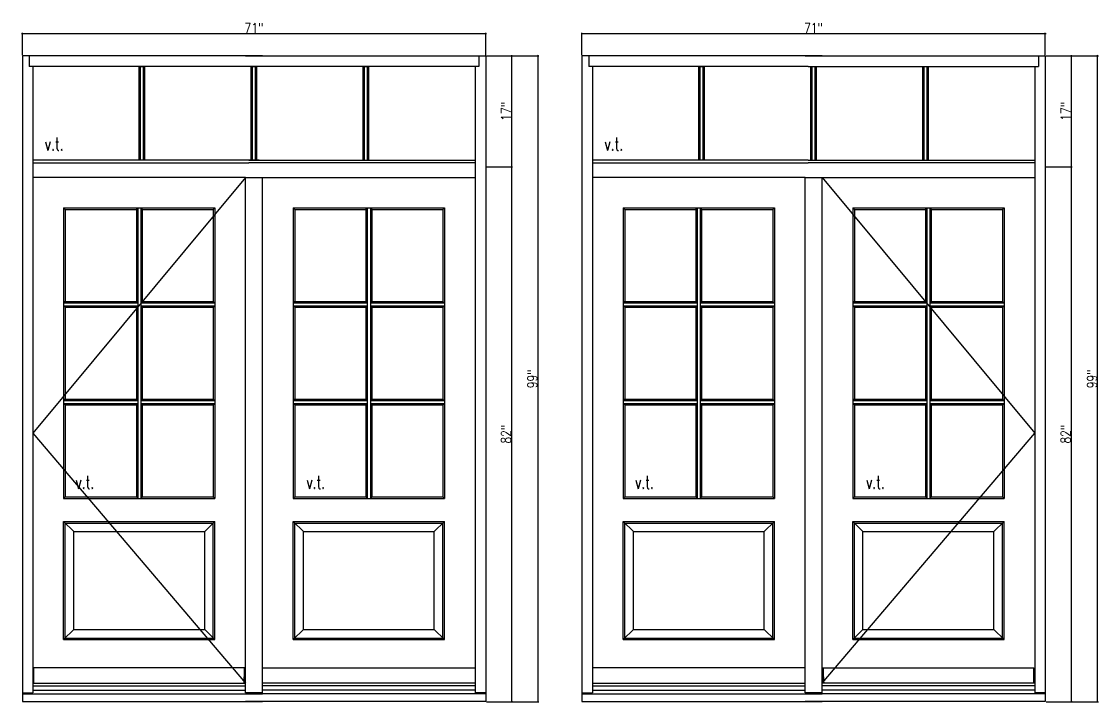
# Model space of a CAD drawing. Header units: inches. Extents: x 1985 to 11287, y 379 to 4336.
# Drawn here: x 8204.5 to 8369.5, y 3542.8 to 3647.2 of the extents above; entities that cross this region are included whole.
import ezdxf

# ---------------------------------------------------------------- set-up
doc = ezdxf.new("R2010")
doc.units = ezdxf.units.IN
doc.header["$MEASUREMENT"] = 0
doc.layers.get('0').update_dxf_attribs({"linetype": 'CONTINUOUS'})
doc.layers.get('Defpoints').update_dxf_attribs({"linetype": 'CONTINUOUS'})
for name, color, linetype in [('COTE1-1 99', 7, 'CONTINUOUS'), ('elevation 99', 7, 'CONTINUOUS'), ('opening side 99', 1, 'CONTINUOUS')]:
    doc.layers.add(name, color=color, linetype=linetype)
doc.styles.get("Standard").update_dxf_attribs({"font": 'txt.shx', "width": 0.8})
doc.dimstyles.new('Elevation', dxfattribs={"dimscale": 2, "dimtxt": 0.75, "dimasz": 0.0625, "dimexe": 0.0625, "dimexo": 0.0625, "dimgap": 0.0625, "dimtad": 1, "dimdec": 5, "dimzin": 0, "dimdsep": 46, "dimlunit": 5, "dimtxsty": 'Standard', "dimblk1": 'OBLIQUE', "dimblk2": 'OBLIQUE', "dimsah": 1, "dimcen": 2, "dimdle": 0.0625, "dimclrd": 1, "dimclre": 1, "dimadec": 1, "dimazin": 0, "dimtfac": 0.375, "dimtdec": 5, "dimtmove": 0, "dimatfit": 3, "dimldrblk": 'OBLIQUE', "dimfxl": 1, "dimfrac": 2, "dimtolj": 1, "dimtzin": 0, "dimarcsym": 0})

# ---------------------------------------------------------------- blocks, each defined once
blk = doc.blocks.new('_OBLIQUE')
at = {"color": 0, "linetype": 'ByBlock'}
blk.add_line((-0.5, -0.5), (0.5, 0.5), dxfattribs=at)
blk = doc.blocks.new('*D68')
at = {"layer": 'COTE1-1 99', "color": 1, "lineweight": -2, "transparency": 16777216}
for p, q in [((8204.64, 3642.09), (8204.64, 3645.5)), ((8275.64, 3642.09), (8275.64, 3645.5)), ((8204.52, 3645.37), (8275.77, 3645.37))]:
    blk.add_line(p, q, dxfattribs=at)
at = {"layer": 'Defpoints', "color": 0, "transparency": 16777216}
for p in [(8275.64, 3645.37), (8204.64, 3641.96), (8275.64, 3641.96)]:
    blk.add_point(p, dxfattribs=at)
at = {"layer": 'COTE1-1 99', "color": 1, "lineweight": -2, "transparency": 16777216, "xscale": 0.125, "yscale": 0.125, "zscale": 0.125, "rotation": 180}
blk.add_blockref('_OBLIQUE', (8204.64, 3645.37), dxfattribs=at)
at = {"layer": 'COTE1-1 99', "color": 1, "lineweight": -2, "transparency": 16777216, "xscale": 0.125, "yscale": 0.125, "zscale": 0.125}
blk.add_blockref('_OBLIQUE', (8275.64, 3645.37), dxfattribs=at)
at = {"layer": 'COTE1-1 99', "color": 0, "transparency": 16777216, "insert": (8240.14, 3646.25), "char_height": 1.5, "attachment_point": 5}
blk.add_mtext('\\A1;71"', dxfattribs=at)
blk = doc.blocks.new('*D69')
at = {"layer": 'COTE1-1 99', "color": 1, "lineweight": -2, "transparency": 16777216}
for p, q in [((8275.77, 3641.96), (8279.77, 3641.96)), ((8279.65, 3624.84), (8279.65, 3642.09)), ((8275.77, 3624.96), (8279.77, 3624.96))]:
    blk.add_line(p, q, dxfattribs=at)
at = {"layer": 'Defpoints', "color": 0, "transparency": 16777216}
for p in [(8275.64, 3641.96), (8279.65, 3641.96), (8275.64, 3624.96)]:
    blk.add_point(p, dxfattribs=at)
at = {"layer": 'COTE1-1 99', "color": 1, "lineweight": -2, "transparency": 16777216, "xscale": 0.125, "yscale": 0.125, "zscale": 0.125}
for p, rotation in [((8279.65, 3641.96), 90), ((8279.65, 3624.96), 270)]:
    blk.add_blockref('_OBLIQUE', p, dxfattribs=dict(at, rotation=rotation))
at = {"layer": 'COTE1-1 99', "color": 0, "transparency": 16777216, "insert": (8278.77, 3633.46), "char_height": 1.5, "attachment_point": 5, "rotation": 90}
blk.add_mtext('\\A1;17"', dxfattribs=at)
blk = doc.blocks.new('*D70')
at = {"layer": 'COTE1-1 99', "color": 1, "lineweight": -2, "transparency": 16777216}
for p, q in [((8275.77, 3624.96), (8279.77, 3624.96)), ((8279.65, 3542.84), (8279.65, 3625.09)), ((8275.77, 3542.96), (8279.77, 3542.96))]:
    blk.add_line(p, q, dxfattribs=at)
at = {"layer": 'Defpoints', "color": 0, "transparency": 16777216}
for p in [(8275.64, 3624.96), (8279.65, 3624.96), (8275.64, 3542.96)]:
    blk.add_point(p, dxfattribs=at)
at = {"layer": 'COTE1-1 99', "color": 1, "lineweight": -2, "transparency": 16777216, "xscale": 0.125, "yscale": 0.125, "zscale": 0.125}
for p, rotation in [((8279.65, 3624.96), 90), ((8279.65, 3542.96), 270)]:
    blk.add_blockref('_OBLIQUE', p, dxfattribs=dict(at, rotation=rotation))
at = {"layer": 'COTE1-1 99', "color": 0, "transparency": 16777216, "insert": (8278.77, 3583.96), "char_height": 1.5, "attachment_point": 5, "rotation": 90}
blk.add_mtext('\\A1;82"', dxfattribs=at)
blk = doc.blocks.new('*D67')
at = {"layer": 'COTE1-1 99', "color": 1, "lineweight": -2, "transparency": 16777216}
for p, q in [((8275.77, 3641.96), (8283.79, 3641.96)), ((8283.67, 3542.84), (8283.67, 3642.09)), ((8275.77, 3542.96), (8283.79, 3542.96))]:
    blk.add_line(p, q, dxfattribs=at)
at = {"layer": 'Defpoints', "color": 0, "transparency": 16777216}
for p in [(8275.64, 3641.96), (8283.67, 3641.96), (8275.64, 3542.96)]:
    blk.add_point(p, dxfattribs=at)
at = {"layer": 'COTE1-1 99', "color": 1, "lineweight": -2, "transparency": 16777216, "xscale": 0.125, "yscale": 0.125, "zscale": 0.125}
for p, rotation in [((8283.67, 3641.96), 90), ((8283.67, 3542.96), 270)]:
    blk.add_blockref('_OBLIQUE', p, dxfattribs=dict(at, rotation=rotation))
at = {"layer": 'COTE1-1 99', "color": 0, "transparency": 16777216, "insert": (8282.79, 3592.46), "char_height": 1.5, "attachment_point": 5, "rotation": 90}
blk.add_mtext('\\A1;99"', dxfattribs=at)
blk = doc.blocks.new('*D72')
at = {"layer": 'COTE1-1 99', "color": 1, "lineweight": -2, "transparency": 16777216}
for p, q in [((8290.39, 3642.09), (8290.39, 3645.5)), ((8361.39, 3642.09), (8361.39, 3645.5)), ((8290.27, 3645.37), (8361.52, 3645.37))]:
    blk.add_line(p, q, dxfattribs=at)
at = {"layer": 'Defpoints', "color": 0, "transparency": 16777216}
for p in [(8361.39, 3645.37), (8290.39, 3641.96), (8361.39, 3641.96)]:
    blk.add_point(p, dxfattribs=at)
at = {"layer": 'COTE1-1 99', "color": 1, "lineweight": -2, "transparency": 16777216, "xscale": 0.125, "yscale": 0.125, "zscale": 0.125, "rotation": 180}
blk.add_blockref('_OBLIQUE', (8290.39, 3645.37), dxfattribs=at)
at = {"layer": 'COTE1-1 99', "color": 1, "lineweight": -2, "transparency": 16777216, "xscale": 0.125, "yscale": 0.125, "zscale": 0.125}
blk.add_blockref('_OBLIQUE', (8361.39, 3645.37), dxfattribs=at)
at = {"layer": 'COTE1-1 99', "color": 0, "transparency": 16777216, "insert": (8325.89, 3646.25), "char_height": 1.5, "attachment_point": 5}
blk.add_mtext('\\A1;71"', dxfattribs=at)
blk = doc.blocks.new('*D73')
at = {"layer": 'COTE1-1 99', "color": 1, "lineweight": -2, "transparency": 16777216}
for p, q in [((8361.52, 3641.96), (8365.52, 3641.96)), ((8365.4, 3624.84), (8365.4, 3642.09)), ((8361.52, 3624.96), (8365.52, 3624.96))]:
    blk.add_line(p, q, dxfattribs=at)
at = {"layer": 'Defpoints', "color": 0, "transparency": 16777216}
for p in [(8361.39, 3641.96), (8365.4, 3641.96), (8361.39, 3624.96)]:
    blk.add_point(p, dxfattribs=at)
at = {"layer": 'COTE1-1 99', "color": 1, "lineweight": -2, "transparency": 16777216, "xscale": 0.125, "yscale": 0.125, "zscale": 0.125}
for p, rotation in [((8365.4, 3641.96), 90), ((8365.4, 3624.96), 270)]:
    blk.add_blockref('_OBLIQUE', p, dxfattribs=dict(at, rotation=rotation))
at = {"layer": 'COTE1-1 99', "color": 0, "transparency": 16777216, "insert": (8364.52, 3633.46), "char_height": 1.5, "attachment_point": 5, "rotation": 90}
blk.add_mtext('\\A1;17"', dxfattribs=at)
blk = doc.blocks.new('*D74')
at = {"layer": 'COTE1-1 99', "color": 1, "lineweight": -2, "transparency": 16777216}
for p, q in [((8361.52, 3624.96), (8365.52, 3624.96)), ((8365.4, 3542.84), (8365.4, 3625.09)), ((8361.52, 3542.96), (8365.52, 3542.96))]:
    blk.add_line(p, q, dxfattribs=at)
at = {"layer": 'Defpoints', "color": 0, "transparency": 16777216}
for p in [(8361.39, 3624.96), (8365.4, 3624.96), (8361.39, 3542.96)]:
    blk.add_point(p, dxfattribs=at)
at = {"layer": 'COTE1-1 99', "color": 1, "lineweight": -2, "transparency": 16777216, "xscale": 0.125, "yscale": 0.125, "zscale": 0.125}
for p, rotation in [((8365.4, 3624.96), 90), ((8365.4, 3542.96), 270)]:
    blk.add_blockref('_OBLIQUE', p, dxfattribs=dict(at, rotation=rotation))
at = {"layer": 'COTE1-1 99', "color": 0, "transparency": 16777216, "insert": (8364.52, 3583.96), "char_height": 1.5, "attachment_point": 5, "rotation": 90}
blk.add_mtext('\\A1;82"', dxfattribs=at)
blk = doc.blocks.new('*D71')
at = {"layer": 'COTE1-1 99', "color": 1, "lineweight": -2, "transparency": 16777216}
for p, q in [((8361.52, 3641.96), (8369.54, 3641.96)), ((8369.42, 3542.84), (8369.42, 3642.09)), ((8361.52, 3542.96), (8369.54, 3542.96))]:
    blk.add_line(p, q, dxfattribs=at)
at = {"layer": 'Defpoints', "color": 0, "transparency": 16777216}
for p in [(8361.39, 3641.96), (8369.42, 3641.96), (8361.39, 3542.96)]:
    blk.add_point(p, dxfattribs=at)
at = {"layer": 'COTE1-1 99', "color": 1, "lineweight": -2, "transparency": 16777216, "xscale": 0.125, "yscale": 0.125, "zscale": 0.125}
for p, rotation in [((8369.42, 3641.96), 90), ((8369.42, 3542.96), 270)]:
    blk.add_blockref('_OBLIQUE', p, dxfattribs=dict(at, rotation=rotation))
at = {"layer": 'COTE1-1 99', "color": 0, "transparency": 16777216, "insert": (8368.54, 3592.46), "char_height": 1.5, "attachment_point": 5, "rotation": 90}
blk.add_mtext('\\A1;99"', dxfattribs=at)

msp = doc.modelspace()

# ---------------------------------------------------------------- linework, layer by layer
at = {"layer": 'elevation 99'}
for p, q in [((8241.455126, 3641.963374), (8204.642526, 3641.963374)), ((8204.642526, 3641.963374), (8204.642526, 3542.963374)), ((8205.705026, 3641.963374), (8205.705026, 3640.338374)), ((8238.830126, 3641.963374), (8275.642726, 3641.963374)), ((8274.580226, 3641.963374), (8274.580226, 3640.338374)), ((8275.642726, 3641.963374), (8275.642726, 3542.963374)), ((8290.394623, 3641.963374), (8290.394623, 3542.963374)), ((8327.207223, 3641.963374), (8290.394623, 3641.963374)), ((8291.457123, 3641.963374), (8291.457123, 3640.338374)), ((8324.582223, 3641.963374), (8361.394823, 3641.963374)), ((8360.332323, 3641.963374), (8360.332323, 3640.338374)), ((8361.394823, 3641.963374), (8361.394823, 3542.963374)), ((8274.580226, 3640.338374), (8205.705026, 3640.338374)), ((8206.267526, 3640.338374), (8206.267526, 3625.588374)), ((8222.548776, 3625.963374), (8222.548776, 3640.338374)), ((8222.548776, 3640.338374), (8223.423776, 3640.338374)), ((8222.752976, 3625.963374), (8222.752976, 3640.338374)), ((8223.219576, 3625.963374), (8223.219576, 3640.338374)), ((8223.423776, 3625.963374), (8223.423776, 3640.338374)), ((8239.705126, 3625.963374), (8239.705126, 3640.338374)), ((8239.705126, 3640.338374), (8240.580126, 3640.338374)), ((8239.909326, 3625.963374), (8239.909326, 3640.338374)), ((8240.375926, 3625.963374), (8240.375926, 3640.338374)), ((8240.580126, 3625.963374), (8240.580126, 3640.338374)), ((8256.861476, 3625.963374), (8256.861476, 3640.338374)), ((8256.861476, 3640.338374), (8257.736476, 3640.338374)), ((8257.065676, 3625.963374), (8257.065676, 3640.338374)), ((8257.532276, 3625.963374), (8257.532276, 3640.338374)), ((8257.736476, 3625.963374), (8257.736476, 3640.338374)), ((8274.017726, 3640.338374), (8274.017726, 3625.588374)), ((8325.082223, 3640.338374), (8291.457123, 3640.338374)), ((8292.019623, 3640.338374), (8292.019623, 3625.588374)), ((8308.300873, 3625.963374), (8308.300873, 3640.338374)), ((8308.300873, 3640.338374), (8309.175873, 3640.338374)), ((8308.505073, 3625.963374), (8308.505073, 3640.338374)), ((8308.971673, 3625.963374), (8308.971673, 3640.338374)), ((8309.175873, 3625.963374), (8309.175873, 3640.338374)), ((8325.082223, 3640.338374), (8360.332323, 3640.338374)), ((8325.457223, 3625.963374), (8325.457223, 3640.338374)), ((8325.457223, 3640.338374), (8326.332223, 3640.338374)), ((8325.661423, 3625.963374), (8325.661423, 3640.338374)), ((8326.128023, 3625.963374), (8326.128023, 3640.338374)), ((8326.332223, 3625.963374), (8326.332223, 3640.338374)), ((8342.613573, 3625.963374), (8342.613573, 3640.338374)), ((8342.613573, 3640.338374), (8343.488573, 3640.338374)), ((8342.817773, 3625.963374), (8342.817773, 3640.338374)), ((8343.284373, 3625.963374), (8343.284373, 3640.338374)), ((8343.488573, 3625.963374), (8343.488573, 3640.338374)), ((8359.769823, 3640.338374), (8359.769823, 3625.588374)), ((8204.642526, 3625.963374), (8204.642526, 3542.963374)), ((8239.330126, 3625.963374), (8206.267526, 3625.963374)), ((8240.955126, 3625.963374), (8206.267526, 3625.963374)), ((8239.330126, 3625.963374), (8274.017726, 3625.963374)), ((8239.330126, 3625.963374), (8274.017726, 3625.963374)), ((8290.394623, 3625.963374), (8290.394623, 3542.963374)), ((8325.082223, 3625.963374), (8292.019623, 3625.963374)), ((8325.082223, 3625.963374), (8359.769823, 3625.963374)), ((8206.267526, 3625.588374), (8239.330126, 3625.588374)), ((8206.267526, 3625.588374), (8206.267526, 3623.338374)), ((8274.017726, 3625.588374), (8239.330126, 3625.588374)), ((8274.017726, 3625.588374), (8274.017726, 3623.338374)), ((8275.642726, 3624.963374), (8275.642726, 3542.963374)), ((8292.019623, 3625.588374), (8325.082223, 3625.588374)), ((8292.019623, 3625.588374), (8292.019623, 3623.338374)), ((8359.769823, 3625.588374), (8325.082223, 3625.588374)), ((8359.769823, 3625.588374), (8359.769823, 3623.338374)), ((8361.394823, 3624.963374), (8361.394823, 3542.963374)), ((8238.830126, 3623.338374), (8206.267526, 3623.338374)), ((8206.267526, 3623.338374), (8206.267526, 3544.2915)), ((8238.830126, 3623.338374), (8206.267526, 3623.338374)), ((8206.267526, 3623.338374), (8206.267526, 3544.2915)), ((8238.830126, 3623.338374), (8241.455126, 3623.338374)), ((8238.830126, 3544.2915), (8238.830126, 3623.338374)), ((8241.455126, 3623.338374), (8274.017726, 3623.338374)), ((8241.455126, 3623.338374), (8274.017726, 3623.338374)), ((8241.455126, 3544.2915), (8241.455126, 3623.338374)), ((8274.017726, 3623.338374), (8274.017726, 3544.2915)), ((8274.017726, 3623.338374), (8274.017726, 3544.2915)), ((8324.582223, 3623.338374), (8292.019623, 3623.338374)), ((8324.582223, 3623.338374), (8292.019623, 3623.338374)), ((8292.019623, 3623.338374), (8292.019623, 3544.2915)), ((8292.019623, 3623.338374), (8292.019623, 3544.2915)), ((8324.582223, 3623.338374), (8327.207223, 3623.338374)), ((8324.582223, 3544.2915), (8324.582223, 3623.338374)), ((8327.207223, 3623.338374), (8359.769823, 3623.338374)), ((8327.207223, 3544.2915), (8327.207223, 3623.338374)), ((8327.207223, 3623.338374), (8359.769823, 3623.338374)), ((8359.769823, 3623.338374), (8359.769823, 3544.2915)), ((8359.769823, 3623.338374), (8359.769823, 3544.2915)), ((8210.96394, 3618.668697), (8210.96394, 3574.101703)), ((8210.96394, 3618.668697), (8234.133713, 3618.668697)), ((8211.205011, 3618.400826), (8210.96394, 3618.668697)), ((8211.205011, 3618.400826), (8211.205011, 3604.297326)), ((8211.205011, 3618.400826), (8222.111326, 3618.400826)), ((8222.111326, 3618.400826), (8222.315526, 3618.668697)), ((8222.111326, 3618.400826), (8222.111326, 3604.297326)), ((8222.315526, 3618.668697), (8222.315526, 3574.101703)), ((8222.782126, 3618.668697), (8222.782126, 3574.101703)), ((8222.782126, 3618.668697), (8222.986326, 3618.400826)), ((8222.986326, 3618.400826), (8222.986326, 3604.297326)), ((8222.986326, 3618.400826), (8233.892641, 3618.400826)), ((8233.892641, 3618.400826), (8234.133713, 3618.668697)), ((8233.892641, 3618.400826), (8233.892641, 3604.297326)), ((8234.133713, 3618.668697), (8234.133713, 3574.101703)), ((8246.392611, 3618.400826), (8246.15154, 3618.668697)), ((8246.15154, 3618.668697), (8269.321313, 3618.668697)), ((8246.15154, 3618.668697), (8246.15154, 3574.101703)), ((8246.392611, 3618.400826), (8257.298926, 3618.400826)), ((8246.392611, 3618.400826), (8246.392611, 3604.297326)), ((8257.298926, 3618.400826), (8257.503126, 3618.668697)), ((8257.298926, 3618.400826), (8257.298926, 3604.297326)), ((8257.503126, 3618.668697), (8257.503126, 3574.101703)), ((8257.969726, 3618.668697), (8258.173926, 3618.400826)), ((8257.969726, 3618.668697), (8257.969726, 3574.101703)), ((8258.173926, 3618.400826), (8269.080241, 3618.400826)), ((8258.173926, 3618.400826), (8258.173926, 3604.297326)), ((8269.080241, 3618.400826), (8269.321313, 3618.668697)), ((8269.080241, 3618.400826), (8269.080241, 3604.297326)), ((8269.321313, 3618.668697), (8269.321313, 3574.101703)), ((8296.957108, 3618.400826), (8296.716037, 3618.668697)), ((8296.716037, 3618.668697), (8319.88581, 3618.668697)), ((8296.716037, 3618.668697), (8296.716037, 3574.101703)), ((8296.957108, 3618.400826), (8307.863423, 3618.400826)), ((8296.957108, 3618.400826), (8296.957108, 3604.297326)), ((8307.863423, 3618.400826), (8308.067623, 3618.668697)), ((8307.863423, 3618.400826), (8307.863423, 3604.297326)), ((8308.067623, 3618.668697), (8308.067623, 3574.101703)), ((8308.534223, 3618.668697), (8308.738423, 3618.400826)), ((8308.534223, 3618.668697), (8308.534223, 3574.101703)), ((8308.738423, 3618.400826), (8319.644738, 3618.400826)), ((8308.738423, 3618.400826), (8308.738423, 3604.297326)), ((8319.644738, 3618.400826), (8319.88581, 3618.668697)), ((8319.644738, 3618.400826), (8319.644738, 3604.297326)), ((8319.88581, 3618.668697), (8319.88581, 3574.101703)), ((8332.144708, 3618.400826), (8331.903637, 3618.668697)), ((8331.903637, 3618.668697), (8355.07341, 3618.668697)), ((8331.903637, 3618.668697), (8331.903637, 3574.101703)), ((8332.144708, 3618.400826), (8343.051023, 3618.400826)), ((8332.144708, 3618.400826), (8332.144708, 3604.297326)), ((8343.051023, 3618.400826), (8343.255223, 3618.668697)), ((8343.051023, 3618.400826), (8343.051023, 3604.297326)), ((8343.255223, 3618.668697), (8343.255223, 3574.101703)), ((8343.721823, 3618.668697), (8343.926023, 3618.400826)), ((8343.721823, 3618.668697), (8343.721823, 3574.101703)), ((8343.926023, 3618.400826), (8354.832338, 3618.400826)), ((8343.926023, 3618.400826), (8343.926023, 3604.297326)), ((8354.832338, 3618.400826), (8355.07341, 3618.668697)), ((8354.832338, 3618.400826), (8354.832338, 3604.297326)), ((8355.07341, 3618.668697), (8355.07341, 3574.101703)), ((8211.205011, 3604.297326), (8210.96394, 3604.093126)), ((8211.205011, 3604.297326), (8222.111326, 3604.297326)), ((8222.111326, 3604.297326), (8222.315526, 3604.093126)), ((8222.986326, 3604.297326), (8222.782126, 3604.093126)), ((8222.986326, 3604.297326), (8233.892641, 3604.297326)), ((8233.892641, 3604.297326), (8234.133713, 3604.093126)), ((8246.392611, 3604.297326), (8246.15154, 3604.093126)), ((8246.392611, 3604.297326), (8257.298926, 3604.297326)), ((8257.298926, 3604.297326), (8257.503126, 3604.093126)), ((8258.173926, 3604.297326), (8257.969726, 3604.093126)), ((8258.173926, 3604.297326), (8269.080241, 3604.297326)), ((8269.080241, 3604.297326), (8269.321313, 3604.093126)), ((8296.957108, 3604.297326), (8296.716037, 3604.093126)), ((8296.957108, 3604.297326), (8307.863423, 3604.297326)), ((8307.863423, 3604.297326), (8308.067623, 3604.093126)), ((8308.738423, 3604.297326), (8308.534223, 3604.093126)), ((8308.738423, 3604.297326), (8319.644738, 3604.297326)), ((8319.644738, 3604.297326), (8319.88581, 3604.093126)), ((8332.144708, 3604.297326), (8331.903637, 3604.093126)), ((8332.144708, 3604.297326), (8343.051023, 3604.297326)), ((8343.051023, 3604.297326), (8343.255223, 3604.093126)), ((8343.926023, 3604.297326), (8343.721823, 3604.093126)), ((8343.926023, 3604.297326), (8354.832338, 3604.297326)), ((8354.832338, 3604.297326), (8355.07341, 3604.093126)), ((8210.96394, 3604.093126), (8222.315526, 3604.093126)), ((8210.96394, 3603.626526), (8222.315526, 3603.626526)), ((8211.205011, 3603.422326), (8210.96394, 3603.626526)), ((8211.205011, 3603.422326), (8222.111326, 3603.422326)), ((8211.205011, 3603.422326), (8211.205011, 3589.318826)), ((8222.111326, 3603.422326), (8222.315526, 3603.626526)), ((8222.111326, 3603.422326), (8222.111326, 3589.318826)), ((8222.782126, 3604.093126), (8234.133713, 3604.093126)), ((8222.986326, 3603.422326), (8222.782126, 3603.626526)), ((8222.782126, 3603.626526), (8234.133713, 3603.626526)), ((8222.986326, 3603.422326), (8233.892641, 3603.422326)), ((8222.986326, 3603.422326), (8222.986326, 3589.318826)), ((8233.892641, 3603.422326), (8234.133713, 3603.626526)), ((8233.892641, 3603.422326), (8233.892641, 3589.318826)), ((8246.15154, 3604.093126), (8257.503126, 3604.093126)), ((8246.392611, 3603.422326), (8246.15154, 3603.626526)), ((8246.15154, 3603.626526), (8257.503126, 3603.626526)), ((8246.392611, 3603.422326), (8246.392611, 3589.318826)), ((8246.392611, 3603.422326), (8257.298926, 3603.422326)), ((8257.298926, 3603.422326), (8257.503126, 3603.626526)), ((8257.298926, 3603.422326), (8257.298926, 3589.318826)), ((8257.969726, 3604.093126), (8269.321313, 3604.093126)), ((8257.969726, 3603.626526), (8269.321313, 3603.626526)), ((8258.173926, 3603.422326), (8257.969726, 3603.626526)), ((8258.173926, 3603.422326), (8258.173926, 3589.318826)), ((8258.173926, 3603.422326), (8269.080241, 3603.422326)), ((8269.080241, 3603.422326), (8269.321313, 3603.626526)), ((8269.080241, 3603.422326), (8269.080241, 3589.318826)), ((8296.716037, 3604.093126), (8308.067623, 3604.093126)), ((8296.957108, 3603.422326), (8296.716037, 3603.626526)), ((8296.716037, 3603.626526), (8308.067623, 3603.626526)), ((8296.957108, 3603.422326), (8296.957108, 3589.318826)), ((8296.957108, 3603.422326), (8307.863423, 3603.422326)), ((8307.863423, 3603.422326), (8308.067623, 3603.626526)), ((8307.863423, 3603.422326), (8307.863423, 3589.318826)), ((8308.534223, 3604.093126), (8319.88581, 3604.093126)), ((8308.534223, 3603.626526), (8319.88581, 3603.626526)), ((8308.738423, 3603.422326), (8308.534223, 3603.626526)), ((8308.738423, 3603.422326), (8308.738423, 3589.318826)), ((8308.738423, 3603.422326), (8319.644738, 3603.422326)), ((8319.644738, 3603.422326), (8319.88581, 3603.626526)), ((8319.644738, 3603.422326), (8319.644738, 3589.318826)), ((8331.903637, 3604.093126), (8343.255223, 3604.093126)), ((8332.144708, 3603.422326), (8331.903637, 3603.626526)), ((8331.903637, 3603.626526), (8343.255223, 3603.626526)), ((8332.144708, 3603.422326), (8332.144708, 3589.318826)), ((8332.144708, 3603.422326), (8343.051023, 3603.422326)), ((8343.051023, 3603.422326), (8343.255223, 3603.626526)), ((8343.051023, 3603.422326), (8343.051023, 3589.318826)), ((8343.721823, 3604.093126), (8355.07341, 3604.093126)), ((8343.721823, 3603.626526), (8355.07341, 3603.626526)), ((8343.926023, 3603.422326), (8343.721823, 3603.626526)), ((8343.926023, 3603.422326), (8343.926023, 3589.318826)), ((8343.926023, 3603.422326), (8354.832338, 3603.422326)), ((8354.832338, 3603.422326), (8355.07341, 3603.626526)), ((8354.832338, 3603.422326), (8354.832338, 3589.318826)), ((8211.205011, 3589.318826), (8210.96394, 3589.114626)), ((8210.96394, 3589.114626), (8222.315526, 3589.114626)), ((8210.96394, 3588.652474), (8222.315526, 3588.652474)), ((8211.205011, 3589.318826), (8222.111326, 3589.318826)), ((8211.205011, 3588.448274), (8222.111326, 3588.448274)), ((8211.205011, 3588.448274), (8211.205011, 3574.342774)), ((8222.111326, 3588.448274), (8222.111326, 3574.342774)), ((8222.782126, 3589.114626), (8234.133713, 3589.114626)), ((8222.782126, 3588.652474), (8234.133713, 3588.652474)), ((8222.986326, 3589.318826), (8233.892641, 3589.318826)), ((8222.986326, 3588.448274), (8222.986326, 3574.342774)), ((8222.986326, 3588.448274), (8233.892641, 3588.448274)), ((8233.892641, 3589.318826), (8234.133713, 3589.114626)), ((8233.892641, 3588.448274), (8234.133713, 3588.652474)), ((8233.892641, 3588.448274), (8233.892641, 3574.342774)), ((8246.392611, 3589.318826), (8246.15154, 3589.114626)), ((8246.15154, 3589.114626), (8257.503126, 3589.114626)), ((8246.15154, 3588.652474), (8257.503126, 3588.652474)), ((8246.392611, 3589.318826), (8257.298926, 3589.318826)), ((8246.392611, 3588.448274), (8246.392611, 3574.342774)), ((8246.392611, 3588.448274), (8257.298926, 3588.448274)), ((8257.298926, 3588.448274), (8257.298926, 3574.342774)), ((8257.969726, 3589.114626), (8269.321313, 3589.114626)), ((8257.969726, 3588.652474), (8269.321313, 3588.652474)), ((8258.173926, 3589.318826), (8269.080241, 3589.318826)), ((8258.173926, 3588.448274), (8269.080241, 3588.448274)), ((8258.173926, 3588.448274), (8258.173926, 3574.342774)), ((8269.080241, 3589.318826), (8269.321313, 3589.114626)), ((8269.080241, 3588.448274), (8269.321313, 3588.652474)), ((8269.080241, 3588.448274), (8269.080241, 3574.342774)), ((8296.957108, 3589.318826), (8296.716037, 3589.114626)), ((8296.716037, 3589.114626), (8308.067623, 3589.114626)), ((8296.716037, 3588.652474), (8308.067623, 3588.652474)), ((8296.957108, 3589.318826), (8307.863423, 3589.318826)), ((8296.957108, 3588.448274), (8296.957108, 3574.342774)), ((8296.957108, 3588.448274), (8307.863423, 3588.448274)), ((8307.863423, 3588.448274), (8307.863423, 3574.342774)), ((8308.534223, 3589.114626), (8319.88581, 3589.114626)), ((8308.534223, 3588.652474), (8319.88581, 3588.652474)), ((8308.738423, 3589.318826), (8319.644738, 3589.318826)), ((8308.738423, 3588.448274), (8319.644738, 3588.448274)), ((8308.738423, 3588.448274), (8308.738423, 3574.342774)), ((8319.644738, 3589.318826), (8319.88581, 3589.114626)), ((8319.644738, 3588.448274), (8319.88581, 3588.652474)), ((8319.644738, 3588.448274), (8319.644738, 3574.342774)), ((8332.144708, 3589.318826), (8331.903637, 3589.114626)), ((8331.903637, 3589.114626), (8343.255223, 3589.114626)), ((8331.903637, 3588.652474), (8343.255223, 3588.652474)), ((8332.144708, 3589.318826), (8343.051023, 3589.318826)), ((8332.144708, 3588.448274), (8332.144708, 3574.342774)), ((8332.144708, 3588.448274), (8343.051023, 3588.448274)), ((8343.051023, 3588.448274), (8343.051023, 3574.342774)), ((8343.721823, 3589.114626), (8355.07341, 3589.114626)), ((8343.721823, 3588.652474), (8355.07341, 3588.652474)), ((8343.926023, 3589.318826), (8354.832338, 3589.318826)), ((8343.926023, 3588.448274), (8354.832338, 3588.448274)), ((8343.926023, 3588.448274), (8343.926023, 3574.342774)), ((8354.832338, 3589.318826), (8355.07341, 3589.114626)), ((8354.832338, 3588.448274), (8355.07341, 3588.652474)), ((8354.832338, 3588.448274), (8354.832338, 3574.342774)), ((8210.96394, 3574.101703), (8211.205011, 3574.342774)), ((8210.96394, 3574.101703), (8234.133713, 3574.101703)), ((8211.205011, 3574.342774), (8222.111326, 3574.342774)), ((8222.111326, 3574.342774), (8222.315526, 3574.101703)), ((8222.986326, 3574.342774), (8222.782126, 3574.101703)), ((8222.986326, 3574.342774), (8233.892641, 3574.342774)), ((8234.133713, 3574.101703), (8233.892641, 3574.342774)), ((8246.15154, 3574.101703), (8246.392611, 3574.342774)), ((8246.15154, 3574.101703), (8269.321313, 3574.101703)), ((8246.392611, 3574.342774), (8257.298926, 3574.342774)), ((8257.298926, 3574.342774), (8257.503126, 3574.101703)), ((8258.173926, 3574.342774), (8257.969726, 3574.101703)), ((8258.173926, 3574.342774), (8269.080241, 3574.342774)), ((8269.321313, 3574.101703), (8269.080241, 3574.342774)), ((8296.716037, 3574.101703), (8296.957108, 3574.342774)), ((8296.716037, 3574.101703), (8319.88581, 3574.101703)), ((8296.957108, 3574.342774), (8307.863423, 3574.342774)), ((8307.863423, 3574.342774), (8308.067623, 3574.101703)), ((8308.738423, 3574.342774), (8308.534223, 3574.101703)), ((8308.738423, 3574.342774), (8319.644738, 3574.342774)), ((8319.88581, 3574.101703), (8319.644738, 3574.342774)), ((8331.903637, 3574.101703), (8332.144708, 3574.342774)), ((8331.903637, 3574.101703), (8355.07341, 3574.101703)), ((8332.144708, 3574.342774), (8343.051023, 3574.342774)), ((8343.051023, 3574.342774), (8343.255223, 3574.101703)), ((8343.926023, 3574.342774), (8343.721823, 3574.101703)), ((8343.926023, 3574.342774), (8354.832338, 3574.342774)), ((8355.07341, 3574.101703), (8354.832338, 3574.342774)), ((8210.963881, 3570.583846), (8234.133757, 3570.583846)), ((8210.963881, 3552.472264), (8210.963881, 3570.583846)), ((8212.517452, 3569.030224), (8210.963881, 3570.583846)), ((8211.204952, 3570.342724), (8233.892685, 3570.342724)), ((8211.204952, 3552.713335), (8211.204952, 3570.342724)), ((8234.133757, 3570.583846), (8232.580185, 3569.030224)), ((8233.892685, 3552.713335), (8233.892685, 3570.342724)), ((8234.133757, 3552.472264), (8234.133757, 3570.583846)), ((8247.705052, 3569.030224), (8246.151481, 3570.583846)), ((8246.151481, 3552.472264), (8246.151481, 3570.583846)), ((8246.151481, 3570.583846), (8269.321357, 3570.583846)), ((8246.392552, 3552.713335), (8246.392552, 3570.342724)), ((8246.392552, 3570.342724), (8269.080285, 3570.342724)), ((8269.321357, 3570.583846), (8267.767785, 3569.030224)), ((8269.080285, 3552.713335), (8269.080285, 3570.342724)), ((8269.321357, 3552.472264), (8269.321357, 3570.583846)), ((8298.269549, 3569.030224), (8296.715978, 3570.583846)), ((8296.715978, 3552.472264), (8296.715978, 3570.583846)), ((8296.715978, 3570.583846), (8319.885854, 3570.583846)), ((8296.957049, 3552.713335), (8296.957049, 3570.342724)), ((8296.957049, 3570.342724), (8319.644782, 3570.342724)), ((8319.885854, 3570.583846), (8318.332282, 3569.030224)), ((8319.644782, 3552.713335), (8319.644782, 3570.342724)), ((8319.885854, 3552.472264), (8319.885854, 3570.583846)), ((8333.457149, 3569.030224), (8331.903578, 3570.583846)), ((8331.903578, 3552.472264), (8331.903578, 3570.583846)), ((8331.903578, 3570.583846), (8355.073454, 3570.583846)), ((8332.144649, 3552.713335), (8332.144649, 3570.342724)), ((8332.144649, 3570.342724), (8354.832382, 3570.342724)), ((8355.073454, 3570.583846), (8353.519882, 3569.030224)), ((8354.832382, 3552.713335), (8354.832382, 3570.342724)), ((8355.073454, 3552.472264), (8355.073454, 3570.583846)), ((8212.517452, 3569.030224), (8232.580185, 3569.030224)), ((8212.517452, 3554.025835), (8212.517452, 3569.030224)), ((8232.580185, 3554.025835), (8232.580185, 3569.030224)), ((8247.705052, 3554.025835), (8247.705052, 3569.030224)), ((8247.705052, 3569.030224), (8267.767785, 3569.030224)), ((8267.767785, 3554.025835), (8267.767785, 3569.030224)), ((8298.269549, 3554.025835), (8298.269549, 3569.030224)), ((8298.269549, 3569.030224), (8318.332282, 3569.030224)), ((8318.332282, 3554.025835), (8318.332282, 3569.030224)), ((8333.457149, 3554.025835), (8333.457149, 3569.030224)), ((8333.457149, 3569.030224), (8353.519882, 3569.030224)), ((8353.519882, 3554.025835), (8353.519882, 3569.030224)), ((8210.963881, 3552.472264), (8212.517452, 3554.025835)), ((8212.517452, 3554.025835), (8232.580185, 3554.025835)), ((8234.133757, 3552.472264), (8232.580185, 3554.025835)), ((8246.151481, 3552.472264), (8247.705052, 3554.025835)), ((8247.705052, 3554.025835), (8267.767785, 3554.025835)), ((8269.321357, 3552.472264), (8267.767785, 3554.025835)), ((8296.715978, 3552.472264), (8298.269549, 3554.025835)), ((8298.269549, 3554.025835), (8318.332282, 3554.025835)), ((8319.885854, 3552.472264), (8318.332282, 3554.025835)), ((8331.903578, 3552.472264), (8333.457149, 3554.025835)), ((8333.457149, 3554.025835), (8353.519882, 3554.025835)), ((8355.073454, 3552.472264), (8353.519882, 3554.025835)), ((8210.963881, 3552.472264), (8234.133757, 3552.472264)), ((8211.204952, 3552.713335), (8233.892685, 3552.713335)), ((8246.151481, 3552.472264), (8269.321357, 3552.472264)), ((8246.392552, 3552.713335), (8269.080285, 3552.713335)), ((8296.715978, 3552.472264), (8319.885854, 3552.472264)), ((8296.957049, 3552.713335), (8319.644782, 3552.713335)), ((8331.903578, 3552.472264), (8355.073454, 3552.472264)), ((8332.144649, 3552.713335), (8354.832382, 3552.713335)), ((8206.392526, 3545.775869), (8206.392526, 3548.150869)), ((8238.705126, 3548.150869), (8206.392526, 3548.150869)), ((8206.392526, 3545.775869), (8206.392526, 3548.150869)), ((8238.705126, 3548.150869), (8206.392526, 3548.150869)), ((8238.705126, 3545.775869), (8238.705126, 3548.150869)), ((8238.705126, 3545.775869), (8238.705126, 3548.150869)), ((8241.455126, 3548.150869), (8274.017726, 3548.150869)), ((8241.580126, 3548.150869), (8273.892726, 3548.150869)), ((8324.582223, 3548.150869), (8292.019623, 3548.150869)), ((8324.457223, 3548.150869), (8292.144623, 3548.150869)), ((8327.332223, 3545.775869), (8327.332223, 3548.150869)), ((8327.332223, 3548.150869), (8359.644823, 3548.150869)), ((8327.332223, 3545.775869), (8327.332223, 3548.150869)), ((8327.332223, 3548.150869), (8359.644823, 3548.150869)), ((8359.644823, 3545.775869), (8359.644823, 3548.150869)), ((8359.644823, 3545.775869), (8359.644823, 3548.150869)), ((8206.267526, 3545.775869), (8238.830126, 3545.775869)), ((8206.267526, 3545.775869), (8238.830126, 3545.775869)), ((8206.267526, 3545.38425), (8238.830126, 3545.38425)), ((8206.267526, 3545.38425), (8238.830126, 3545.38425)), ((8238.580126, 3545.963369), (8238.580126, 3545.775869)), ((8238.580126, 3545.963369), (8238.580126, 3545.775869)), ((8238.618369, 3545.775869), (8238.627795, 3545.900869)), ((8238.618369, 3545.775869), (8238.627795, 3545.900869)), ((8238.627795, 3545.900869), (8238.638422, 3545.775869)), ((8238.627795, 3545.900869), (8238.638422, 3545.775869)), ((8274.017726, 3545.775869), (8241.455126, 3545.775869)), ((8274.017726, 3545.775869), (8241.455126, 3545.775869)), ((8274.017726, 3545.38425), (8241.455126, 3545.38425)), ((8274.017726, 3545.38425), (8241.455126, 3545.38425)), ((8292.019623, 3545.775869), (8324.582223, 3545.775869)), ((8292.019623, 3545.775869), (8324.582223, 3545.775869)), ((8292.019623, 3545.38425), (8324.582223, 3545.38425)), ((8292.019623, 3545.38425), (8324.582223, 3545.38425)), ((8359.769823, 3545.775869), (8327.207223, 3545.775869)), ((8359.769823, 3545.775869), (8327.207223, 3545.775869)), ((8359.769823, 3545.38425), (8327.207223, 3545.38425)), ((8359.769823, 3545.38425), (8327.207223, 3545.38425)), ((8327.409555, 3545.900869), (8327.398927, 3545.775869)), ((8327.409555, 3545.900869), (8327.398927, 3545.775869)), ((8327.41898, 3545.775869), (8327.409555, 3545.900869)), ((8327.41898, 3545.775869), (8327.409555, 3545.900869)), ((8327.457223, 3545.963369), (8327.457223, 3545.775869)), ((8327.457223, 3545.963369), (8327.457223, 3545.775869)), ((8204.642526, 3544.2915), (8206.267526, 3544.2915)), ((8204.642526, 3544.2915), (8206.267526, 3544.2915)), ((8204.642526, 3544.150874), (8241.455126, 3544.150874)), ((8204.642526, 3544.150874), (8241.455126, 3544.150874)), ((8206.267526, 3544.713369), (8238.830126, 3544.713369)), ((8238.830126, 3544.2915), (8241.455126, 3544.2915)), ((8241.455126, 3544.2915), (8238.830126, 3544.2915)), ((8241.455126, 3544.2915), (8238.830126, 3544.2915)), ((8238.830126, 3544.2915), (8241.455126, 3544.2915)), ((8275.642726, 3544.150874), (8238.830126, 3544.150874)), ((8275.642726, 3544.150874), (8238.830126, 3544.150874)), ((8274.017726, 3544.713369), (8241.455126, 3544.713369)), ((8275.642726, 3544.2915), (8274.017726, 3544.2915)), ((8275.642726, 3544.2915), (8274.017726, 3544.2915)), ((8290.394623, 3544.2915), (8292.019623, 3544.2915)), ((8290.394623, 3544.2915), (8292.019623, 3544.2915)), ((8290.394623, 3544.150874), (8327.207223, 3544.150874)), ((8290.394623, 3544.150874), (8327.207223, 3544.150874)), ((8292.019623, 3544.713369), (8324.582223, 3544.713369)), ((8327.207223, 3544.2915), (8324.582223, 3544.2915)), ((8324.582223, 3544.2915), (8327.207223, 3544.2915)), ((8324.582223, 3544.2915), (8327.207223, 3544.2915)), ((8327.207223, 3544.2915), (8324.582223, 3544.2915)), ((8361.394823, 3544.150874), (8324.582223, 3544.150874)), ((8361.394823, 3544.150874), (8324.582223, 3544.150874)), ((8359.769823, 3544.713369), (8327.207223, 3544.713369)), ((8361.394823, 3544.2915), (8359.769823, 3544.2915)), ((8361.394823, 3544.2915), (8359.769823, 3544.2915)), ((8204.642526, 3542.963374), (8241.455126, 3542.963374)), ((8204.642526, 3542.963374), (8238.830126, 3542.963374)), ((8204.642526, 3542.963374), (8232.330126, 3542.963374)), ((8204.642526, 3542.963374), (8241.455126, 3542.963374)), ((8204.642526, 3542.963374), (8238.830126, 3542.963374)), ((8204.642526, 3542.963374), (8232.330126, 3542.963374)), ((8275.642726, 3542.963374), (8238.830126, 3542.963374)), ((8275.642726, 3542.963374), (8238.830126, 3542.963374)), ((8275.642726, 3542.963374), (8241.455126, 3542.963374)), ((8275.642726, 3542.963374), (8241.455126, 3542.963374)), ((8275.642726, 3542.963374), (8247.955126, 3542.963374)), ((8275.642726, 3542.963374), (8247.955126, 3542.963374)), ((8290.394623, 3542.963374), (8318.082223, 3542.963374)), ((8290.394623, 3542.963374), (8324.582223, 3542.963374)), ((8290.394623, 3542.963374), (8327.207223, 3542.963374)), ((8290.394623, 3542.963374), (8318.082223, 3542.963374)), ((8290.394623, 3542.963374), (8324.582223, 3542.963374)), ((8290.394623, 3542.963374), (8327.207223, 3542.963374)), ((8361.394823, 3542.963374), (8324.582223, 3542.963374)), ((8361.394823, 3542.963374), (8324.582223, 3542.963374)), ((8361.394823, 3542.963374), (8327.207223, 3542.963374)), ((8361.394823, 3542.963374), (8327.207223, 3542.963374)), ((8361.394823, 3542.963374), (8333.707223, 3542.963374)), ((8361.394823, 3542.963374), (8333.707223, 3542.963374))]:
    msp.add_line(p, q, dxfattribs=at)
at = {"layer": 'elevation 99', "color": 7}
for p, q in [((8211.205011, 3588.448274), (8210.96394, 3588.652474)), ((8222.111326, 3589.318826), (8222.315526, 3589.114626)), ((8222.111326, 3588.448274), (8222.315526, 3588.652474)), ((8222.986326, 3589.318826), (8222.782126, 3589.114626)), ((8222.986326, 3588.448274), (8222.782126, 3588.652474)), ((8246.392611, 3588.448274), (8246.15154, 3588.652474)), ((8257.298926, 3589.318826), (8257.503126, 3589.114626)), ((8257.298926, 3588.448274), (8257.503126, 3588.652474)), ((8258.173926, 3589.318826), (8257.969726, 3589.114626)), ((8258.173926, 3588.448274), (8257.969726, 3588.652474)), ((8296.957108, 3588.448274), (8296.716037, 3588.652474)), ((8307.863423, 3589.318826), (8308.067623, 3589.114626)), ((8307.863423, 3588.448274), (8308.067623, 3588.652474)), ((8308.738423, 3589.318826), (8308.534223, 3589.114626)), ((8308.738423, 3588.448274), (8308.534223, 3588.652474)), ((8332.144708, 3588.448274), (8331.903637, 3588.652474)), ((8343.051023, 3589.318826), (8343.255223, 3589.114626)), ((8343.051023, 3588.448274), (8343.255223, 3588.652474)), ((8343.926023, 3589.318826), (8343.721823, 3589.114626)), ((8343.926023, 3588.448274), (8343.721823, 3588.652474))]:
    msp.add_line(p, q, dxfattribs=at)
at = {"layer": 'elevation 99'}
for centre, radius, start, end in [((8239.091673, 3548.009413), 0.411617, 159.90001428, 181.49147604), ((8239.091673, 3548.009413), 0.411617, 159.90001428, 181.49147604), ((8326.945676, 3548.009413), 0.411617, 358.50852396, 20.09998572), ((8326.945676, 3548.009413), 0.411617, 358.50852396, 20.09998572), ((8220.539664, 3547.88611), 18.140881, 354.32963932, 0.35560171), ((8220.539664, 3547.88611), 18.140881, 354.32963932, 0.35560171), ((8345.497686, 3547.88611), 18.140881, 179.64439829, 185.67036068), ((8345.497686, 3547.88611), 18.140881, 179.64439829, 185.67036068), ((8241.237659, 3545.791458), 2.663087, 173.48326078, 176.29878354), ((8241.237659, 3545.791458), 2.663087, 173.48326078, 176.29878354), ((8324.79969, 3545.791458), 2.663087, 3.70121646, 6.51673922), ((8324.79969, 3545.791458), 2.663087, 3.70121646, 6.51673922)]:
    msp.add_arc(centre, radius, start, end, dxfattribs=at)
at = {"layer": 'opening side 99', "color": 1}
for p, q in [((8238.830126, 3623.338374), (8206.267526, 3584.127437)), ((8327.207223, 3623.338374), (8359.769823, 3584.127437)), ((8206.267526, 3584.127437), (8238.830126, 3545.775869)), ((8327.207223, 3545.775869), (8359.769823, 3584.127437))]:
    msp.add_line(p, q, dxfattribs=at)

# ---------------------------------------------------------------- texts
at = {"layer": 'elevation 99', "width": 0.7}
for p in [(8208.088533, 3627.449709), (8293.840629, 3627.449709), (8212.784946, 3575.588038), (8248.159946, 3575.588038), (8298.537043, 3575.588038), (8333.912043, 3575.588038)]:
    msp.add_text('v.t.', height=2, dxfattribs=at).set_placement(p)

# ---------------------------------------------------------------- dimensions: what is measured, and where the dimension line sits
at = {"layer": 'COTE1-1 99'}
for base, p1, p2, picture, middle in [((8275.642726, 3645.371052), (8204.642526, 3641.963374), (8275.642726, 3641.963374), '*D68', (8240.142626, 3646.246052)), ((8361.394823, 3645.371052), (8290.394623, 3641.963374), (8361.394823, 3641.963374), '*D72', (8325.894723, 3646.246052))]:
    dim = msp.add_linear_dim(base=base, p1=p1, p2=p2, dimstyle='Elevation', override={"dimtxt": 0.75, "dimdec": 5, "dimlunit": 5, "dimpost": '"'}, dxfattribs=at)
    dim.commit()
    dim.dimension.update_dxf_attribs({"geometry": picture, "text_midpoint": middle})
for base, p1, p2, override, picture, middle in [((8279.64628, 3641.963374), (8275.642726, 3624.963374), (8275.642726, 3641.963374), {"dimtxt": 0.75, "dimdec": 5, "dimlunit": 5, "dimpost": '"'}, '*D69', (8278.77128, 3633.463374)), ((8283.666885, 3641.963374), (8275.642726, 3542.963374), (8275.642726, 3641.963374), {"dimpost": '"'}, '*D67', (8282.791885, 3592.463374)), ((8365.398377, 3641.963374), (8361.394823, 3624.963374), (8361.394823, 3641.963374), {"dimtxt": 0.75, "dimdec": 5, "dimlunit": 5, "dimpost": '"'}, '*D73', (8364.523377, 3633.463374)), ((8369.418982, 3641.963374), (8361.394823, 3542.963374), (8361.394823, 3641.963374), {"dimpost": '"'}, '*D71', (8368.543982, 3592.463374)), ((8279.64628, 3624.963374), (8275.642726, 3542.963374), (8275.642726, 3624.963374), {"dimtxt": 0.75, "dimdec": 5, "dimlunit": 5, "dimpost": '"'}, '*D70', (8278.77128, 3583.963374)), ((8365.398377, 3624.963374), (8361.394823, 3542.963374), (8361.394823, 3624.963374), {"dimtxt": 0.75, "dimdec": 5, "dimlunit": 5, "dimpost": '"'}, '*D74', (8364.523377, 3583.963374))]:
    dim = msp.add_linear_dim(base=base, p1=p1, p2=p2, angle=90, dimstyle='Elevation', override=override, dxfattribs=at)
    dim.commit()
    dim.dimension.update_dxf_attribs({"geometry": picture, "text_midpoint": middle})

doc.saveas('drawing.dxf')
